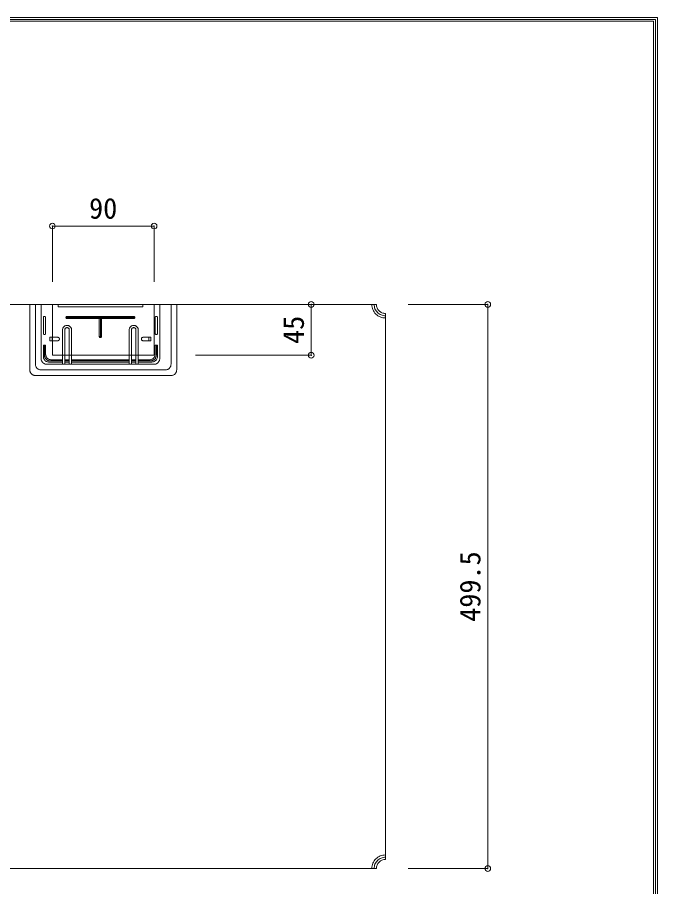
# Model space of a CAD drawing. Units: millimetres on the paper, enlarged 20 times, with parts at other scales. Extents: x -4101 to 4099, y -29121 to 2820.
# Drawn here: x 2870 to 4004, y 1281 to 2820 of the extents above; entities that cross this region are included whole.
import ezdxf
from ezdxf.enums import TextEntityAlignment as Align

# ---------------------------------------------------------------- set-up
doc = ezdxf.new("R2010")
doc.units = ezdxf.units.MM
doc.header["$LTSCALE"] = 20
doc.header["$PDMODE"] = 32
doc.header["$PDSIZE"] = 10
for name, color, linetype, lineweight in [('2-0_2-0', 7, 'Continuous', 18), ('2-F_2-F', 7, 'Continuous', 9), ('F-F_F-F', 7, 'Continuous', 9)]:
    doc.layers.add(name, color=color, linetype=linetype, lineweight=lineweight)
doc.styles.add('ＭＳ ゴシック', font='')
doc.styles.get('ＭＳ ゴシック').set_extended_font_data('MS Gothic')

msp = doc.modelspace()

# ---------------------------------------------------------------- linework, layer by layer
at = {"layer": '2-0_2-0'}
for p, q in [((2932.29, 2351.9), (2932.29, 2450.71)), ((3112.29, 2351.9), (3112.29, 2450.71)), ((2538.77, 2311.9), (2932.29, 2311.9)), ((2892.29, 2195.9), (2892.29, 2311.9)), ((2892.29, 2311.9), (3142.29, 2311.9)), ((2902.29, 2205.9), (2902.29, 2311.9)), ((2912.29, 2215.9), (2912.29, 2311.9)), ((2932.29, 2221.9), (2932.29, 2311.9)), ((2942.29, 2307.9), (2942.29, 2311.9)), ((3092.29, 2307.9), (3092.29, 2311.9)), ((3112.29, 2221.9), (3112.29, 2311.9)), ((3505.8, 2311.9), (3112.29, 2311.9)), ((3122.29, 2215.9), (3122.29, 2311.9)), ((3142.29, 2205.9), (3142.29, 2311.9)), ((3152.29, 2195.9), (3152.29, 2311.9)), ((3152.29, 2311.9), (3390.44, 2311.9)), ((3562.04, 2311.9), (3702.94, 2311.9)), ((2942.29, 2307.9), (3092.29, 2307.9)), ((3521.79, 2295.91), (3521.79, 1328.93)), ((2916.29, 2259.69), (2916.29, 2289.69)), ((2920.29, 2259.69), (2920.29, 2289.69)), ((2958.37, 2290.73), (3076.2, 2290.73)), ((2958.37, 2286.73), (2958.37, 2290.73)), ((2958.37, 2288.73), (3076.2, 2288.73)), ((2958.37, 2286.73), (3076.2, 2286.73)), ((3017.29, 2286.73), (3017.29, 2255.06)), ((3019.29, 2286.73), (3019.29, 2255.06)), ((3076.2, 2286.73), (3076.2, 2290.73)), ((3114.29, 2259.69), (3114.29, 2289.69)), ((3118.29, 2259.69), (3118.29, 2289.69)), ((2950.29, 2205.9), (2950.29, 2266.79)), ((2954.29, 2205.9), (2954.29, 2266.79)), ((2962.29, 2205.9), (2962.29, 2266.79)), ((2966.29, 2205.9), (2966.29, 2266.79)), ((3068.29, 2205.9), (3068.29, 2266.79)), ((3072.29, 2205.9), (3072.29, 2266.79)), ((3080.29, 2205.9), (3080.29, 2266.79)), ((3084.29, 2205.9), (3084.29, 2266.79)), ((2927.77, 2253.65), (2941.77, 2253.65)), ((2927.77, 2253.65), (2927.77, 2247.65)), ((2931.77, 2253.65), (2931.77, 2247.65)), ((3015.29, 2255.06), (3019.29, 2255.06)), ((3106.81, 2253.65), (3092.81, 2253.65)), ((3106.81, 2247.65), (3092.81, 2247.65)), ((3102.81, 2253.65), (3102.81, 2247.65)), ((3106.81, 2253.65), (3106.81, 2247.65)), ((2916.29, 2219.9), (2916.29, 2239.69)), ((2916.29, 2239.69), (2920.29, 2239.69)), ((2918.29, 2221.9), (2918.29, 2239.69)), ((2920.29, 2223.9), (2920.29, 2239.69)), ((3114.29, 2223.9), (3114.29, 2239.69)), ((3114.29, 2239.69), (3118.29, 2239.69)), ((3116.29, 2221.9), (3116.29, 2239.69)), ((3118.29, 2219.9), (3118.29, 2239.69)), ((3112.29, 2221.9), (2932.29, 2221.9)), ((3185.76, 2221.9), (3390.44, 2221.9)), ((3112.29, 2205.9), (2922.29, 2205.9)), ((2950.29, 2209.9), (2926.29, 2209.9)), ((2950.29, 2211.9), (2928.29, 2211.9)), ((2950.29, 2213.9), (2930.29, 2213.9)), ((2962.29, 2213.9), (2954.29, 2213.9)), ((2962.29, 2211.9), (2954.29, 2211.9)), ((2962.29, 2209.9), (2954.29, 2209.9)), ((3068.29, 2213.9), (2966.29, 2213.9)), ((3068.29, 2211.9), (2966.29, 2211.9)), ((3068.29, 2209.9), (2966.29, 2209.9)), ((3080.29, 2213.9), (3072.29, 2213.9)), ((3080.29, 2211.9), (3072.29, 2211.9)), ((3080.29, 2209.9), (3072.29, 2209.9)), ((3104.29, 2213.9), (3084.29, 2213.9)), ((3106.29, 2211.9), (3084.29, 2211.9)), ((3108.29, 2209.9), (3084.29, 2209.9)), ((3132.29, 2195.9), (2912.29, 2195.9)), ((3142.29, 2185.9), (2902.29, 2185.9)), ((2538.77, 1312.9), (3505.79, 1312.9)), ((3562.04, 1312.9), (3702.94, 1312.9))]:
    msp.add_line(p, q, dxfattribs=at)
for points in [[(3497.79, 2311.93), (3497.9, 2309.58), (3498.24, 2307.24), (3498.81, 2304.95), (3499.61, 2302.73), (3500.61, 2300.6), (3501.83, 2298.57), (3503.23, 2296.68), (3504.82, 2294.93), (3506.56, 2293.34), (3508.46, 2291.94), (3510.48, 2290.73), (3512.62, 2289.72), (3514.84, 2288.92), (3517.13, 2288.35), (3519.46, 2288.01), (3521.82, 2287.9)], [(3501.79, 2311.93), (3501.88, 2309.96), (3502.17, 2308.02), (3502.64, 2306.11), (3503.3, 2304.26), (3504.14, 2302.48), (3505.15, 2300.79), (3506.32, 2299.21), (3507.64, 2297.76), (3509.1, 2296.44), (3510.68, 2295.26), (3512.37, 2294.25), (3514.15, 2293.41), (3516, 2292.75), (3517.91, 2292.28), (3519.85, 2291.99), (3521.82, 2291.9)], [(3505.79, 2311.9), (3505.86, 2310.33), (3506.09, 2308.78), (3506.47, 2307.25), (3507, 2305.77), (3507.67, 2304.36), (3508.48, 2303.01), (3509.42, 2301.75), (3510.47, 2300.58), (3511.64, 2299.53), (3512.9, 2298.59), (3514.24, 2297.79), (3515.66, 2297.12), (3517.14, 2296.59), (3518.66, 2296.21), (3520.22, 2295.97), (3521.79, 2295.9)], [(2920.29, 2289.69), (2920.15, 2289.88), (2919.99, 2290.06), (2919.82, 2290.22), (2919.63, 2290.37), (2919.43, 2290.49), (2919.21, 2290.6), (2918.99, 2290.68), (2918.76, 2290.74), (2918.52, 2290.78), (2918.29, 2290.79), (2918.05, 2290.78), (2917.81, 2290.74), (2917.58, 2290.68), (2917.36, 2290.6), (2917.14, 2290.49), (2916.94, 2290.37), (2916.75, 2290.22), (2916.58, 2290.06), (2916.42, 2289.88), (2916.29, 2289.69)], [(2958.37, 2290.73), (2958.17, 2290.72), (2957.98, 2290.69), (2957.79, 2290.65), (2957.6, 2290.58), (2957.42, 2290.5), (2957.26, 2290.39), (2957.1, 2290.28), (2956.95, 2290.15), (2956.82, 2290), (2956.7, 2289.84), (2956.6, 2289.67), (2956.52, 2289.5), (2956.45, 2289.31), (2956.41, 2289.12), (2956.38, 2288.93), (2956.37, 2288.73), (2956.38, 2288.54), (2956.41, 2288.34), (2956.45, 2288.15), (2956.52, 2287.97), (2956.6, 2287.79), (2956.7, 2287.62), (2956.82, 2287.46), (2956.95, 2287.32), (2957.1, 2287.19), (2957.26, 2287.07), (2957.42, 2286.97), (2957.6, 2286.88), (2957.79, 2286.82), (2957.98, 2286.77), (2958.17, 2286.74), (2958.37, 2286.73)], [(3015.29, 2286.73), (3015.29, 2255.06), (3015.29, 2254.86), (3015.32, 2254.67), (3015.37, 2254.48), (3015.44, 2254.29), (3015.52, 2254.12), (3015.62, 2253.95), (3015.74, 2253.79), (3015.87, 2253.65), (3016.02, 2253.51), (3016.17, 2253.4), (3016.34, 2253.3), (3016.52, 2253.21), (3016.7, 2253.15), (3016.89, 2253.1), (3017.09, 2253.07), (3017.29, 2253.06), (3017.48, 2253.07), (3017.68, 2253.1), (3017.87, 2253.15), (3018.05, 2253.21), (3018.23, 2253.3), (3018.4, 2253.4), (3018.55, 2253.51), (3018.7, 2253.65), (3018.83, 2253.79), (3018.95, 2253.95), (3019.05, 2254.12), (3019.13, 2254.29), (3019.2, 2254.48), (3019.25, 2254.67), (3019.28, 2254.86), (3019.29, 2255.06)], [(3076.2, 2286.73), (3076.4, 2286.74), (3076.59, 2286.77), (3076.78, 2286.82), (3076.97, 2286.88), (3077.15, 2286.97), (3077.31, 2287.07), (3077.47, 2287.19), (3077.62, 2287.32), (3077.75, 2287.46), (3077.87, 2287.62), (3077.97, 2287.79), (3078.05, 2287.97), (3078.12, 2288.15), (3078.16, 2288.34), (3078.19, 2288.54), (3078.2, 2288.73), (3078.19, 2288.93), (3078.16, 2289.12), (3078.12, 2289.31), (3078.05, 2289.5), (3077.97, 2289.67), (3077.87, 2289.84), (3077.75, 2290), (3077.62, 2290.15), (3077.47, 2290.28), (3077.31, 2290.39), (3077.15, 2290.5), (3076.97, 2290.58), (3076.78, 2290.65), (3076.59, 2290.69), (3076.4, 2290.72), (3076.2, 2290.73)], [(3118.29, 2289.69), (3118.15, 2289.88), (3117.99, 2290.06), (3117.82, 2290.22), (3117.63, 2290.37), (3117.43, 2290.49), (3117.21, 2290.6), (3116.99, 2290.68), (3116.76, 2290.74), (3116.52, 2290.78), (3116.29, 2290.79), (3116.05, 2290.78), (3115.81, 2290.74), (3115.58, 2290.68), (3115.36, 2290.6), (3115.14, 2290.49), (3114.94, 2290.37), (3114.75, 2290.22), (3114.58, 2290.06), (3114.42, 2289.88), (3114.29, 2289.69)], [(2966.29, 2266.79), (2966.25, 2267.57), (2966.13, 2268.35), (2965.94, 2269.11), (2965.68, 2269.85), (2965.34, 2270.56), (2964.94, 2271.23), (2964.47, 2271.86), (2963.94, 2272.45), (2963.36, 2272.97), (2962.73, 2273.44), (2962.06, 2273.84), (2961.35, 2274.18), (2960.61, 2274.44), (2959.85, 2274.64), (2959.07, 2274.75), (2958.29, 2274.79), (2957.5, 2274.75), (2956.72, 2274.64), (2955.96, 2274.44), (2955.22, 2274.18), (2954.51, 2273.84), (2953.84, 2273.44), (2953.21, 2272.97), (2952.63, 2272.45), (2952.1, 2271.86), (2951.63, 2271.23), (2951.23, 2270.56), (2950.89, 2269.85), (2950.63, 2269.11), (2950.44, 2268.35), (2950.32, 2267.57), (2950.29, 2266.79)], [(2962.29, 2266.79), (2962.27, 2267.18), (2962.21, 2267.57), (2962.11, 2267.95), (2961.98, 2268.32), (2961.81, 2268.67), (2961.61, 2269.01), (2961.38, 2269.33), (2961.11, 2269.62), (2960.82, 2269.88), (2960.51, 2270.11), (2960.17, 2270.32), (2959.82, 2270.48), (2959.45, 2270.62), (2959.07, 2270.71), (2958.68, 2270.77), (2958.29, 2270.79), (2957.89, 2270.77), (2957.51, 2270.71), (2957.12, 2270.62), (2956.75, 2270.48), (2956.4, 2270.32), (2956.06, 2270.11), (2955.75, 2269.88), (2955.46, 2269.62), (2955.19, 2269.33), (2954.96, 2269.01), (2954.76, 2268.67), (2954.59, 2268.32), (2954.46, 2267.95), (2954.36, 2267.57), (2954.3, 2267.18), (2954.29, 2266.79)], [(3084.29, 2266.79), (3084.25, 2267.57), (3084.13, 2268.35), (3083.94, 2269.11), (3083.68, 2269.85), (3083.34, 2270.56), (3082.94, 2271.23), (3082.47, 2271.86), (3081.94, 2272.45), (3081.36, 2272.97), (3080.73, 2273.44), (3080.06, 2273.84), (3079.35, 2274.18), (3078.61, 2274.44), (3077.85, 2274.64), (3077.07, 2274.75), (3076.29, 2274.79), (3075.5, 2274.75), (3074.72, 2274.64), (3073.96, 2274.44), (3073.22, 2274.18), (3072.51, 2273.84), (3071.84, 2273.44), (3071.21, 2272.97), (3070.63, 2272.45), (3070.1, 2271.86), (3069.63, 2271.23), (3069.23, 2270.56), (3068.89, 2269.85), (3068.63, 2269.11), (3068.44, 2268.35), (3068.32, 2267.57), (3068.29, 2266.79)], [(3080.29, 2266.79), (3080.27, 2267.18), (3080.21, 2267.57), (3080.11, 2267.95), (3079.98, 2268.32), (3079.81, 2268.67), (3079.61, 2269.01), (3079.38, 2269.33), (3079.11, 2269.62), (3078.82, 2269.88), (3078.51, 2270.11), (3078.17, 2270.32), (3077.82, 2270.48), (3077.45, 2270.62), (3077.07, 2270.71), (3076.68, 2270.77), (3076.29, 2270.79), (3075.89, 2270.77), (3075.51, 2270.71), (3075.12, 2270.62), (3074.75, 2270.48), (3074.4, 2270.32), (3074.06, 2270.11), (3073.75, 2269.88), (3073.46, 2269.62), (3073.19, 2269.33), (3072.96, 2269.01), (3072.76, 2268.67), (3072.59, 2268.32), (3072.46, 2267.95), (3072.36, 2267.57), (3072.3, 2267.18), (3072.29, 2266.79)], [(2916.29, 2259.69), (2916.42, 2259.49), (2916.58, 2259.31), (2916.75, 2259.15), (2916.94, 2259), (2917.14, 2258.88), (2917.36, 2258.77), (2917.58, 2258.69), (2917.81, 2258.63), (2918.05, 2258.6), (2918.29, 2258.58), (2918.52, 2258.6), (2918.76, 2258.63), (2918.99, 2258.69), (2919.21, 2258.77), (2919.43, 2258.88), (2919.63, 2259), (2919.82, 2259.15), (2919.99, 2259.31), (2920.15, 2259.49), (2920.29, 2259.69)], [(2927.77, 2247.65), (2941.77, 2247.65), (2942.06, 2247.67), (2942.35, 2247.71), (2942.64, 2247.78), (2942.91, 2247.88), (2943.18, 2248.01), (2943.43, 2248.16), (2943.67, 2248.33), (2943.89, 2248.53), (2944.09, 2248.75), (2944.26, 2248.99), (2944.41, 2249.24), (2944.54, 2249.51), (2944.64, 2249.78), (2944.71, 2250.07), (2944.75, 2250.36), (2944.77, 2250.65), (2944.75, 2250.95), (2944.71, 2251.24), (2944.64, 2251.52), (2944.54, 2251.8), (2944.41, 2252.07), (2944.26, 2252.32), (2944.09, 2252.56), (2943.89, 2252.77), (2943.67, 2252.97), (2943.43, 2253.15), (2943.18, 2253.3), (2942.91, 2253.43), (2942.64, 2253.52), (2942.35, 2253.6), (2942.06, 2253.64), (2941.77, 2253.65)], [(3092.81, 2253.65), (3092.51, 2253.64), (3092.22, 2253.6), (3091.93, 2253.52), (3091.66, 2253.43), (3091.39, 2253.3), (3091.14, 2253.15), (3090.9, 2252.97), (3090.68, 2252.77), (3090.49, 2252.56), (3090.31, 2252.32), (3090.16, 2252.07), (3090.03, 2251.8), (3089.93, 2251.52), (3089.86, 2251.24), (3089.82, 2250.95), (3089.81, 2250.65), (3089.82, 2250.36), (3089.86, 2250.07), (3089.93, 2249.78), (3090.03, 2249.51), (3090.16, 2249.24), (3090.31, 2248.99), (3090.49, 2248.75), (3090.68, 2248.53), (3090.9, 2248.33), (3091.14, 2248.16), (3091.39, 2248.01), (3091.66, 2247.88), (3091.93, 2247.78), (3092.22, 2247.71), (3092.51, 2247.67), (3092.81, 2247.65)], [(3114.29, 2259.69), (3114.42, 2259.49), (3114.58, 2259.31), (3114.75, 2259.15), (3114.94, 2259), (3115.14, 2258.88), (3115.36, 2258.77), (3115.58, 2258.69), (3115.81, 2258.63), (3116.05, 2258.6), (3116.29, 2258.58), (3116.52, 2258.6), (3116.76, 2258.63), (3116.99, 2258.69), (3117.21, 2258.77), (3117.43, 2258.88), (3117.63, 2259), (3117.82, 2259.15), (3117.99, 2259.31), (3118.15, 2259.49), (3118.29, 2259.69)], [(2916.29, 2219.9), (2916.33, 2218.92), (2916.48, 2217.95), (2916.72, 2216.99), (2917.05, 2216.07), (2917.47, 2215.18), (2917.97, 2214.34), (2918.56, 2213.55), (2919.21, 2212.83), (2919.94, 2212.17), (2920.73, 2211.58), (2921.57, 2211.08), (2922.46, 2210.66), (2923.38, 2210.33), (2924.33, 2210.09), (2925.31, 2209.95), (2926.29, 2209.9)], [(2918.29, 2221.9), (2918.33, 2220.92), (2918.48, 2219.95), (2918.72, 2218.99), (2919.05, 2218.07), (2919.47, 2217.18), (2919.97, 2216.34), (2920.56, 2215.55), (2921.21, 2214.83), (2921.94, 2214.17), (2922.73, 2213.58), (2923.57, 2213.08), (2924.46, 2212.66), (2925.38, 2212.33), (2926.33, 2212.09), (2927.31, 2211.95), (2928.29, 2211.9)], [(2920.29, 2223.9), (2920.33, 2222.92), (2920.48, 2221.95), (2920.72, 2220.99), (2921.05, 2220.07), (2921.47, 2219.18), (2921.97, 2218.34), (2922.56, 2217.55), (2923.21, 2216.83), (2923.94, 2216.17), (2924.73, 2215.58), (2925.57, 2215.08), (2926.46, 2214.66), (2927.38, 2214.33), (2928.33, 2214.09), (2929.31, 2213.95), (2930.29, 2213.9)], [(3104.29, 2213.9), (3105.33, 2213.95), (3106.36, 2214.12), (3107.38, 2214.39), (3108.35, 2214.76), (3109.29, 2215.24), (3110.16, 2215.81), (3110.98, 2216.47), (3111.72, 2217.21), (3112.38, 2218.02), (3112.95, 2218.9), (3113.42, 2219.83), (3113.8, 2220.81), (3114.07, 2221.82), (3114.23, 2222.85), (3114.29, 2223.9)], [(3106.29, 2211.9), (3107.27, 2211.95), (3108.24, 2212.09), (3109.19, 2212.33), (3110.11, 2212.66), (3111, 2213.08), (3111.84, 2213.58), (3112.63, 2214.17), (3113.36, 2214.83), (3114.02, 2215.55), (3114.6, 2216.34), (3115.1, 2217.18), (3115.52, 2218.07), (3115.86, 2218.99), (3116.09, 2219.95), (3116.24, 2220.92), (3116.29, 2221.9)], [(3108.29, 2209.9), (3109.33, 2209.95), (3110.36, 2210.12), (3111.38, 2210.39), (3112.35, 2210.76), (3113.29, 2211.24), (3114.16, 2211.81), (3114.98, 2212.47), (3115.72, 2213.21), (3116.38, 2214.02), (3116.95, 2214.9), (3117.42, 2215.83), (3117.8, 2216.81), (3118.07, 2217.82), (3118.23, 2218.85), (3118.29, 2219.9)], [(2902.29, 2205.9), (2902.34, 2204.85), (2902.5, 2203.82), (2902.78, 2202.81), (2903.15, 2201.83), (2903.63, 2200.9), (2904.2, 2200.02), (2904.85, 2199.21), (2905.59, 2198.47), (2906.41, 2197.81), (2907.29, 2197.24), (2908.22, 2196.76), (2909.2, 2196.39), (2910.21, 2196.12), (2911.24, 2195.95), (2912.29, 2195.9)], [(2912.29, 2215.9), (2912.33, 2214.92), (2912.48, 2213.95), (2912.72, 2212.99), (2913.05, 2212.07), (2913.47, 2211.18), (2913.97, 2210.34), (2914.56, 2209.55), (2915.21, 2208.83), (2915.94, 2208.17), (2916.73, 2207.58), (2917.57, 2207.08), (2918.46, 2206.66), (2919.38, 2206.33), (2920.33, 2206.09), (2921.31, 2205.95), (2922.29, 2205.9)], [(3112.29, 2205.9), (3113.33, 2205.95), (3114.36, 2206.12), (3115.38, 2206.39), (3116.35, 2206.76), (3117.29, 2207.24), (3118.16, 2207.81), (3118.98, 2208.47), (3119.72, 2209.21), (3120.38, 2210.02), (3120.95, 2210.9), (3121.42, 2211.83), (3121.8, 2212.81), (3122.07, 2213.82), (3122.23, 2214.85), (3122.29, 2215.9)], [(3132.29, 2195.9), (3133.33, 2195.95), (3134.36, 2196.12), (3135.38, 2196.39), (3136.35, 2196.76), (3137.29, 2197.24), (3138.16, 2197.81), (3138.98, 2198.47), (3139.72, 2199.21), (3140.38, 2200.02), (3140.95, 2200.9), (3141.42, 2201.83), (3141.8, 2202.81), (3142.07, 2203.82), (3142.23, 2204.85), (3142.29, 2205.9)], [(2892.29, 2195.9), (2892.33, 2194.92), (2892.48, 2193.95), (2892.72, 2192.99), (2893.05, 2192.07), (2893.47, 2191.18), (2893.97, 2190.34), (2894.56, 2189.55), (2895.21, 2188.83), (2895.94, 2188.17), (2896.73, 2187.58), (2897.57, 2187.08), (2898.46, 2186.66), (2899.38, 2186.33), (2900.33, 2186.09), (2901.31, 2185.95), (2902.29, 2185.9)], [(3142.29, 2185.9), (3143.33, 2185.95), (3144.36, 2186.12), (3145.38, 2186.39), (3146.35, 2186.76), (3147.29, 2187.24), (3148.16, 2187.81), (3148.98, 2188.47), (3149.72, 2189.21), (3150.38, 2190.02), (3150.95, 2190.9), (3151.42, 2191.83), (3151.8, 2192.81), (3152.07, 2193.82), (3152.23, 2194.85), (3152.29, 2195.9)], [(3521.82, 1336.93), (3519.46, 1336.82), (3517.13, 1336.48), (3514.84, 1335.91), (3512.62, 1335.11), (3510.48, 1334.11), (3508.46, 1332.89), (3506.56, 1331.49), (3504.82, 1329.9), (3503.23, 1328.16), (3501.83, 1326.26), (3500.61, 1324.24), (3499.61, 1322.1), (3498.81, 1319.88), (3498.24, 1317.59), (3497.9, 1315.25), (3497.79, 1312.9)], [(3521.82, 1332.93), (3519.85, 1332.84), (3517.91, 1332.55), (3516, 1332.08), (3514.15, 1331.42), (3512.37, 1330.58), (3510.68, 1329.57), (3509.1, 1328.4), (3507.64, 1327.08), (3506.32, 1325.62), (3505.15, 1324.04), (3504.14, 1322.35), (3503.3, 1320.57), (3502.64, 1318.72), (3502.17, 1316.81), (3501.88, 1314.87), (3501.79, 1312.9)], [(3521.79, 1328.93), (3520.22, 1328.86), (3518.66, 1328.63), (3517.13, 1328.24), (3515.65, 1327.71), (3514.23, 1327.04), (3512.89, 1326.23), (3511.62, 1325.29), (3510.46, 1324.23), (3509.4, 1323.07), (3508.47, 1321.8), (3507.66, 1320.45), (3506.99, 1319.03), (3506.47, 1317.55), (3506.09, 1316.02), (3505.86, 1314.47), (3505.79, 1312.9)]]:
    msp.add_lwpolyline(points, dxfattribs=at)
at = {"layer": '2-F_2-F'}
for p, q in [((2932.29, 2450.71), (3112.29, 2450.71)), ((3390.44, 2221.9), (3390.44, 2311.9)), ((3702.94, 1312.9), (3702.94, 2311.9))]:
    msp.add_line(p, q, dxfattribs=at)
for p in [(2932.29, 2450.71), (3112.29, 2450.71), (3390.44, 2311.9), (3702.94, 2311.9), (3390.44, 2221.9), (3702.94, 1312.9)]:
    msp.add_point(p, dxfattribs=at)
at = {"layer": 'F-F_F-F', "color": 6}
for p, q in [((-4003.5, 2820.25), (4003.5, 2820.25)), ((4003.5, 2820.25), (4003.5, -2820.25)), ((-4000, 2816.75), (4000, 2816.75)), ((-3996.5, 2813.26), (3996.5, 2813.26)), ((3996.5, 2813.26), (3996.5, -2813.25)), ((4000, 2816.75), (4000, -2816.75))]:
    msp.add_line(p, q, dxfattribs=at)

# ---------------------------------------------------------------- texts
at = {"layer": '2-F_2-F', "style": 'ＭＳ ゴシック'}
msp.add_text('90', height=36.66, dxfattribs=at).set_placement((2997.29, 2452.71), align=Align.BOTTOM_LEFT)
for s, p in [('45', (3388.44, 2241.9)), ('499.5', (3700.94, 1749.9))]:
    msp.add_text(s, height=36.66, rotation=90, dxfattribs=at).set_placement(p, align=Align.BOTTOM_LEFT)

doc.saveas('drawing.dxf')
